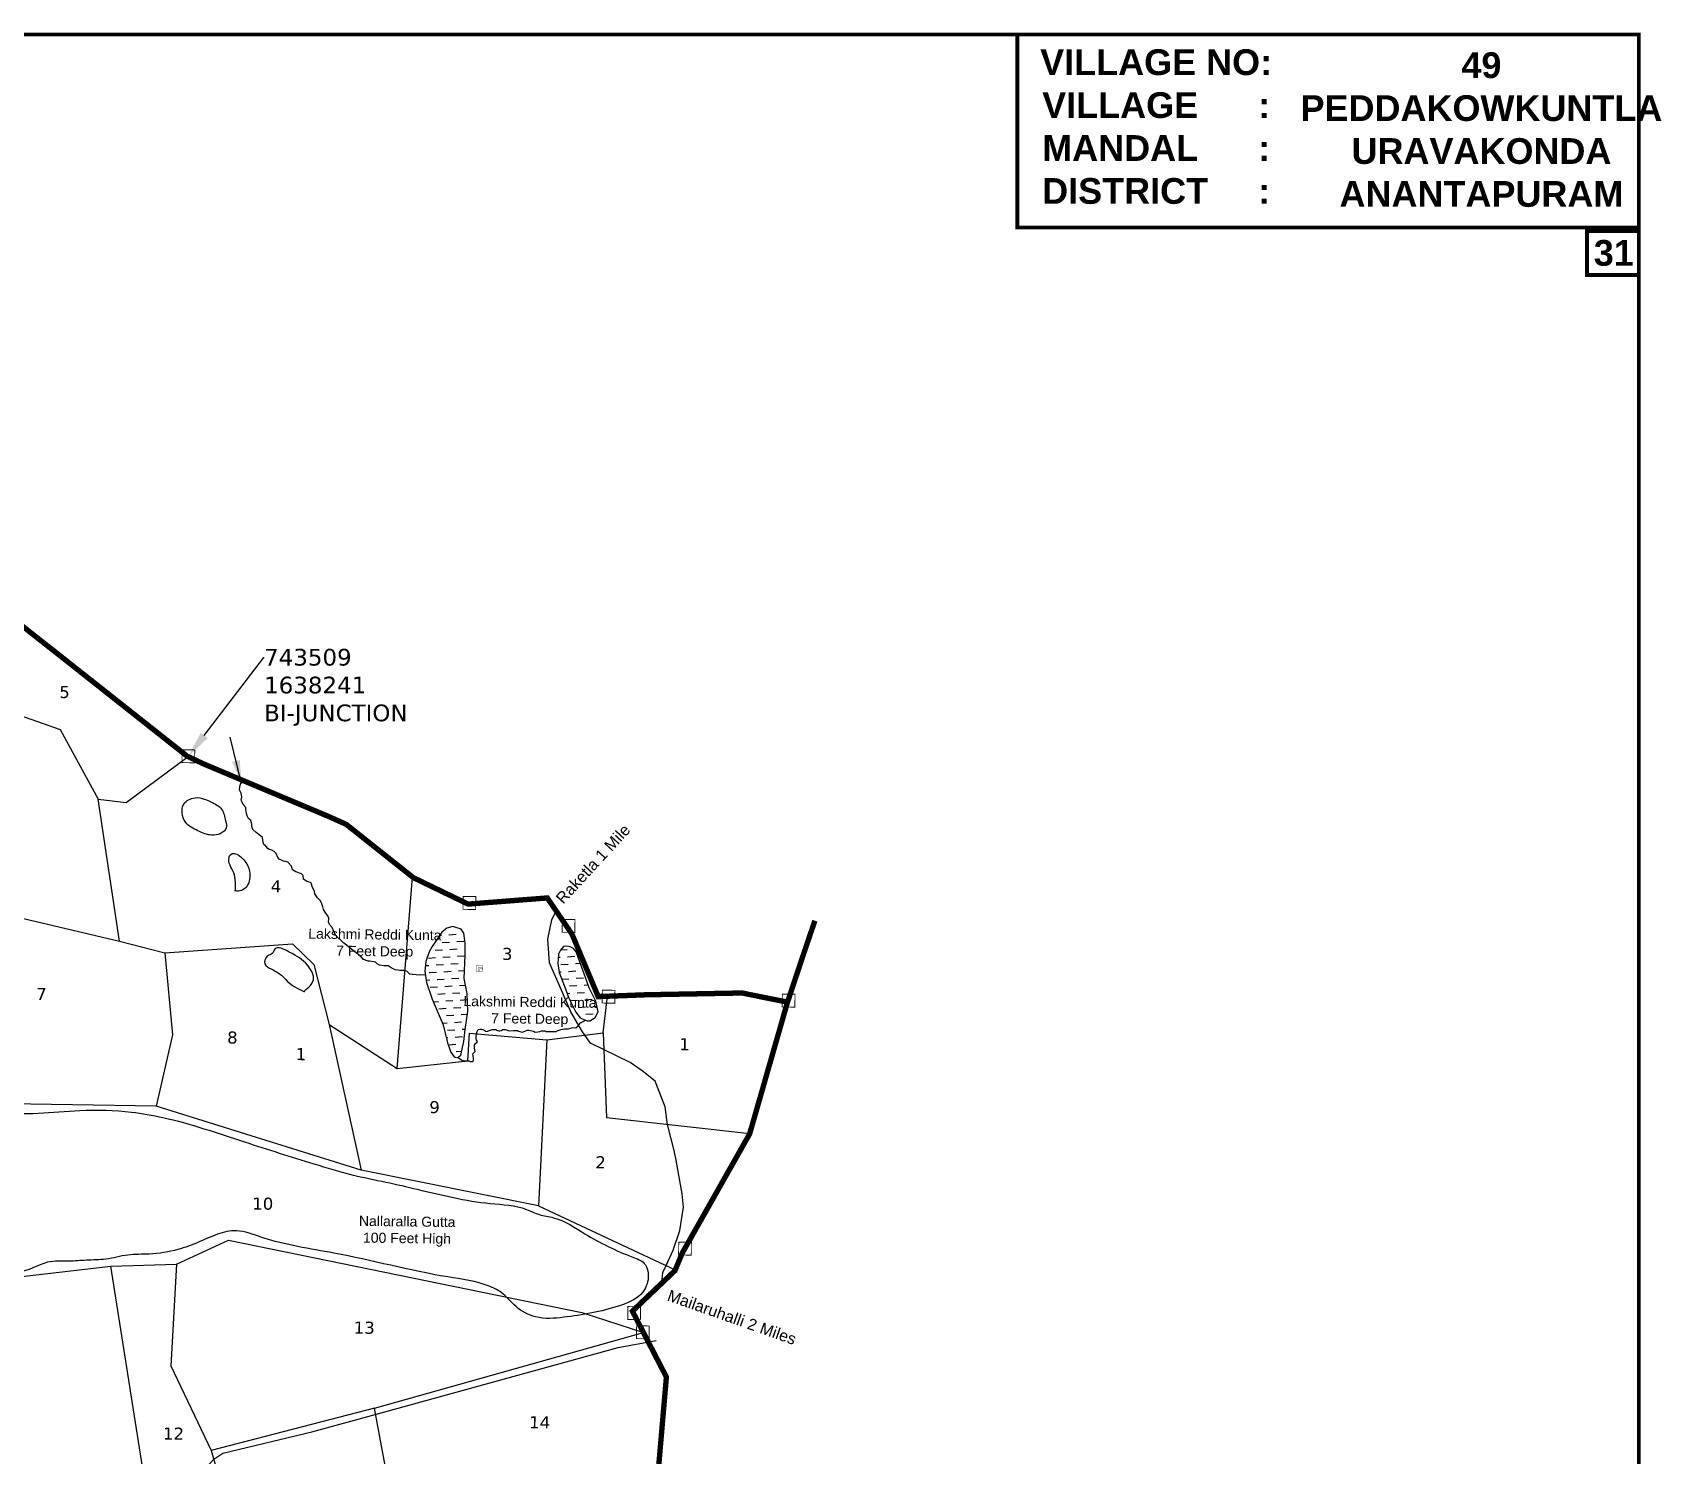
# Model space of a CAD drawing. Header units: inches. Extents: x 734614 to 745725, y 1633794 to 1639309.
# Drawn here: x 743289 to 745725, y 1637180 to 1639309 of the extents above; entities that cross this region are included whole.
import ezdxf
from ezdxf import colors
from ezdxf.entities.mleader import LeaderData, LeaderLine
from ezdxf.enums import TextEntityAlignment as Align
from ezdxf.math import Vec2, Vec3

# ---------------------------------------------------------------- set-up
doc = ezdxf.new("R2010")
doc.units = ezdxf.units.IN
doc.header["$MEASUREMENT"] = 0
doc.linetypes.add('ACAD_ISO02W100', pattern=[15, 12, -3])
for name, color, linetype in [('FOOT PATH', 222, 'Continuous'), ('HILL', 223, 'Continuous'), ('PLOT', 7, 'Continuous'), ('PLOT NO', 7, 'Continuous'), ('SQUARE TANKS', 230, 'Continuous'), ('STRUCTURE', 5, 'Continuous'), ('tank', 4, 'Continuous'), ('TANKS-STREAM', 4, 'Continuous'), ('VILLAGE BOUNDRY', 5, 'Continuous'), ('VILLAGE STONES', 240, 'Continuous'), ('VILLAGE STONES @ 1', 240, 'Continuous')]:
    doc.layers.add(name, color=color, linetype=linetype)
doc.styles.get("Standard").update_dxf_attribs({"font": 'verdana_0.ttf'})
doc.dimstyles.get("Standard").update_dxf_attribs({"dimtxt": 0.18, "dimasz": 35, "dimexe": 0.18, "dimexo": 0.0625, "dimgap": 0.09, "dimtad": 0, "dimtih": 1, "dimtoh": 1, "dimdec": 4, "dimzin": 0, "dimdsep": 46, "dimtxsty": 'Standard', "dimcen": 0.09, "dimadec": 0, "dimazin": 0, "dimtfac": 1, "dimtdec": 4, "dimtofl": 0, "dimtmove": 0, "dimatfit": 3, "dimfxl": 0, "dimtolj": 1, "dimtzin": 0, "dimarcsym": 0})

msp = doc.modelspace()

# ---------------------------------------------------------------- hatches: boundary and pattern name
at = {"layer": 'tank'}
h = msp.add_hatch(dxfattribs=at)
h.set_pattern_fill('DASH', color=256, scale=87.578474, angle=3.5405362, style=0)
h.paths.add_polyline_path([(743925.4, 1637775.8), (743929.6, 1637778.6), (743934.1, 1637799.1), (743936, 1637816.9), (743940, 1637844), (743939.1, 1637870.3), (743938.5, 1637873.5), (743934.5, 1637893.3), (743936, 1637928.1), (743936.2, 1637946.4), (743933.9, 1637961.1), (743929.8, 1637967.2), (743917.6, 1637971.3), (743908.5, 1637968.9), (743901.2, 1637962.8), (743886.5, 1637941.4), (743882, 1637933.4), (743877.2, 1637919), (743875.5, 1637904.6), (743878.2, 1637887.5), (743886.5, 1637862.3), (743903, 1637824.3), (743909.5, 1637796.9), (743914.3, 1637783.3), (743919.3, 1637776.2), (743923.1, 1637775)])
h = msp.add_hatch(dxfattribs=at)
h.set_pattern_fill('DASH', color=256, scale=87.578474, angle=3.5405362, style=0)
h.paths.add_polyline_path([(744122.2, 1637830), (744130.3, 1637835.1), (744134.7, 1637843.3), (744131.4, 1637859.3), (744121.3, 1637879.5), (744113.7, 1637900.5), (744102.1, 1637933.2), (744097.9, 1637938.5), (744093, 1637940.7), (744087.9, 1637941.6), (744082.8, 1637941.5), (744078.3, 1637935.8), (744075.8, 1637929.7), (744074.8, 1637915.8), (744076.7, 1637902.6), (744086.4, 1637876.6), (744091, 1637863.8), (744101.3, 1637842.9), (744107.8, 1637834.4), (744114.6, 1637831.7), (744118.2, 1637830.1)])

# ---------------------------------------------------------------- linework, layer by layer
at = {"layer": 'FOOT PATH'}
msp.add_lwpolyline([(743227.7, 1636699.8), (743237.3, 1636756.7), (743239.1, 1636777.5), (743254, 1636822), (743272.6, 1636884.8), (743274.7, 1636897.5), (743285.4, 1636916.6), (743308.1, 1636941.8), (743346.6, 1636967.1), (743375.8, 1636987.1), (743410.1, 1637010.8), (743445.6, 1637044.7), (743504, 1637112.5), (743560, 1637174.3), (743573.6, 1637183.4), (743706.7, 1637215.2), (743801.5, 1637241.3), (744164.9, 1637341.5), (744221.5, 1637351.7)], dxfattribs=at)
at = {"layer": 'HILL'}
for points in [[(743569.8, 1638109.7), (743578.8, 1638119), (743577.8, 1638129.2), (743571.8, 1638146.7), (743555.8, 1638157.6), (743529, 1638163.4), (743514.4, 1638152.8), (743512.8, 1638141.4), (743518, 1638126.8), (743536.3, 1638114.4), (743557.3, 1638107.9), (743569.8, 1638109.7)], [(743592.1, 1638024.1), (743589.8, 1638051.6), (743582.8, 1638074.4), (743585, 1638078.6), (743610.4, 1638063), (743613.7, 1638044.5), (743611.2, 1638033.8), (743597, 1638024.2), (743591.7, 1638024.5)], [(743695.6, 1637874.9), (743709, 1637891.2), (743700.1, 1637913.5), (743672.7, 1637933), (743651.4, 1637937.1), (743647.5, 1637930.6), (743640.5, 1637927.1), (743636.3, 1637915.5), (743646.7, 1637907.2), (743661.2, 1637898.3), (743685.5, 1637878.4), (743695.6, 1637874.9), (743695.5, 1637875)], [(743162, 1637601), (743170.1, 1637629.1), (743175.5, 1637656.1), (743186.8, 1637685), (743211.4, 1637695.2), (743235.8, 1637693.3), (743359.6, 1637695.9), (743437.1, 1637693.4), (743484, 1637685.4), (743605.9, 1637648.9), (743709.9, 1637616.1), (743766.5, 1637599.8), (743817.6, 1637588.7), (743864.4, 1637578), (743973.5, 1637556.8), (744027.9, 1637547.9), (744046.8, 1637540.3), (744068.1, 1637535.4), (744115.1, 1637511.5), (744186.8, 1637476.5), (744203.9, 1637467.2), (744209.4, 1637442.7), (744198.6, 1637420.7), (744166.6, 1637403.7), (744083.3, 1637386.5), (744041.4, 1637387), (744012.1, 1637402.5), (743989.1, 1637424.1), (743972.1, 1637432.9), (743909.9, 1637446.9), (743739.8, 1637482.5), (743631.7, 1637506.1), (743593.8, 1637515.9), (743538.1, 1637499.2), (743506.5, 1637488), (743463.6, 1637481.1), (743431.4, 1637479.6), (743398.7, 1637473.5), (743369.6, 1637471.9), (743343.5, 1637470.3), (743311.3, 1637468.8), (743268.6, 1637454.9), (743218.6, 1637497.9), (743198.1, 1637518.4), (743173, 1637552.1), (743161.7, 1637577.4), (743161.8, 1637601)]]:
    msp.add_spline(points, degree=3, dxfattribs=at)
at = {"layer": 'PLOT'}
for points in [[(743154.3, 1638327.9), (743330.2, 1638265.7), (743387.3, 1638161.9), (743429, 1638156.8), (743521.6, 1638225.3)], [(743112.7, 1638021.3), (743418.8, 1637949.1), (743387.3, 1638161.9)], [(743418.8, 1637949.1), (743486.9, 1637931.7), (743677.9, 1637945.2), (743709.6, 1637914.4), (743732.8, 1637824.6), (743834.3, 1637758.6), (743857.4, 1638045.1)], [(744045.8, 1637553.1), (743780.3, 1637606.6), (743473.8, 1637702.4), (743222.9, 1637706.3), (743134.9, 1637803.7), (743126.8, 1637917.4), (743115.4, 1637930.4), (743104.3, 1638022.1)], [(743486.9, 1637931.7), (743498.1, 1637809.3)], [(743834.3, 1637758.6), (743939.8, 1637770.1), (743942.7, 1637811.6), (744057.9, 1637801.5), (744142.3, 1637812.1), (744148.6, 1637866.8)], [(743732.8, 1637824.6), (743780.3, 1637606.6)], [(744142.3, 1637812.1), (744147.4, 1637685.2), (744361.6, 1637661.6)], [(743498.1, 1637809.3), (743473.8, 1637702.4)], [(744057.9, 1637801.5), (744045.8, 1637553.1), (744250.1, 1637457.4)], [(743185.2, 1637602.8), (743272.8, 1637447.6), (743406.1, 1637463.1), (743504.3, 1637466.2), (743582.1, 1637502.1), (744110.2, 1637393.7), (744202.6, 1637363.7)], [(743213.5, 1636901.7), (743227.7, 1636899), (743324.1, 1636906.9), (743329.9, 1636932.7), (743377.4, 1636935.1), (743380.8, 1637038.1), (743462.2, 1637105.9), (743406.1, 1637463.1)], [(743504.3, 1637466.2), (743495.6, 1637313.8), (743556.1, 1637187.3), (743589.9, 1637070.5), (743613.6, 1636952.2), (743560.3, 1636943.7), (743377.4, 1636935.1)], [(743613.6, 1636952.2), (743792.9, 1636984), (743848.9, 1636990.4), (743800.6, 1637250.7), (744202.6, 1637363.7)], [(743800.6, 1637250.7), (743556.1, 1637187.3)]]:
    msp.add_lwpolyline(points, dxfattribs=at)
at = {"layer": 'PLOT NO', "color": 6}
msp.add_lwpolyline([(744230.3, 1637437.8), (744231.6, 1637453.7), (744236.4, 1637463.9), (744247.2, 1637487), (744256.9, 1637516.6), (744262.7, 1637551.3), (744260.5, 1637571.2), (744251.3, 1637621.6), (744248.6, 1637635.8), (744238.7, 1637675.1), (744235, 1637701.5), (744229.8, 1637715.2), (744220.3, 1637739.9), (744200.5, 1637755.3), (744182.5, 1637767.5), (744123.6, 1637796.5), (744111.2, 1637813.5), (744093.8, 1637843.7), (744079.9, 1637875.8), (744062.1, 1637917), (744059.6, 1637952.2), (744065.4, 1637981.3), (744072, 1637994.5)], dxfattribs=at)
at = {"layer": 'SQUARE TANKS', "const_width": 0.505}
for points in [[(743953, 1637913.1), (743961.7, 1637913), (743961.6, 1637903.7), (743952.9, 1637903.8)], [(743956.1, 1637910.2), (743961.7, 1637910.1), (743961.6, 1637903.7), (743956, 1637903.8)], [(743958.1, 1637907.7), (743961.6, 1637907.7), (743961.6, 1637903.7), (743958, 1637903.8)]]:
    msp.add_lwpolyline(points, close=True, dxfattribs=at)
at = {"layer": 'STRUCTURE', "color": 5, "const_width": 5.82}
for points in [[(734616.5, 1639305.7), (745691.2, 1639305.7), (745691.2, 1633796.6), (734616.5, 1633799.2)], [(745691.2, 1639305.7), (744761.7, 1639305.7), (744761.7, 1639017), (745691.2, 1639017)], [(745691.2, 1639011.6), (745613.5, 1639011.6), (745613.5, 1638945.8), (745691.2, 1638945.8)]]:
    msp.add_lwpolyline(points, close=True, dxfattribs=at)
at = {"layer": 'TANKS-STREAM'}
for points in [[(743876.4, 1637898.8), (743868.2, 1637898.4), (743857.2, 1637899.4), (743853.3, 1637899.7), (743849.3, 1637903.8), (743844.4, 1637905.1), (743838.5, 1637905.1), (743835.3, 1637905.7), (743831.5, 1637906.3), (743825.5, 1637909.3), (743820.8, 1637912.4), (743817.1, 1637912.5), (743814.7, 1637912.5), (743808.1, 1637913.4), (743804.2, 1637915.2), (743802, 1637917.9), (743799.2, 1637918.2), (743793.1, 1637919.1), (743791.1, 1637919.5), (743783.7, 1637922), (743780.4, 1637925.8), (743754.1, 1637946.8), (743742.3, 1637958.3), (743737, 1637969.8), (743733.1, 1637974), (743731.8, 1637978.3), (743731.9, 1637982.1), (743732, 1637984.1), (743730.2, 1637987.5), (743727.7, 1637991.1), (743724.3, 1637996.4), (743723.3, 1638000.7), (743721.6, 1638005.2), (743719.8, 1638009.7), (743715, 1638014), (743711, 1638020), (743710.7, 1638023.9), (743707.8, 1638029.7), (743705.7, 1638035.8), (743704.5, 1638036.8), (743699.2, 1638038.3), (743694.4, 1638042.2), (743693.9, 1638047.3), (743691.4, 1638050.1), (743682.9, 1638052.8), (743677.6, 1638056), (743676.5, 1638061.3), (743670.9, 1638067.4), (743667.1, 1638068.4), (743664.2, 1638068.8), (743661.3, 1638070.5), (743657.8, 1638071.9), (743655.6, 1638074.4), (743653.5, 1638080.5), (743650.1, 1638083.2), (743646.7, 1638085.2), (743643.1, 1638086.4), (743641.1, 1638087.9), (743637.9, 1638091.2), (743635, 1638093.9), (743633.9, 1638097.1), (743633.1, 1638104.2), (743627.3, 1638108.7), (743623.6, 1638111.7), (743618.5, 1638116.3), (743617.1, 1638120.7), (743617.1, 1638124.3), (743615.3, 1638130), (743611.9, 1638132.7), (743610.1, 1638136.7), (743608.8, 1638140.1), (743607.8, 1638146.1), (743608.2, 1638149.2), (743604.2, 1638153.6), (743602.3, 1638157.3), (743601, 1638160.1), (743601.4, 1638162.8), (743601.9, 1638165.3), (743600.9, 1638170.9), (743598.4, 1638175.5), (743598.8, 1638180.7), (743600, 1638184.1), (743600.9, 1638187), (743601.6, 1638189.8), (743603.3, 1638191.4)], [(743925.4, 1637775.8), (743929.6, 1637778.6), (743934.1, 1637799.1), (743936, 1637816.9), (743940, 1637844), (743939.1, 1637870.3), (743938.5, 1637873.5), (743934.5, 1637893.3), (743936, 1637928.1), (743936.2, 1637946.4), (743933.9, 1637961.1), (743929.8, 1637967.2), (743917.6, 1637971.3), (743908.5, 1637968.9), (743901.2, 1637962.8), (743886.5, 1637941.4), (743882, 1637933.4), (743877.2, 1637919), (743875.5, 1637904.6), (743878.2, 1637887.5), (743886.5, 1637862.3), (743903, 1637824.3), (743909.5, 1637796.9), (743914.3, 1637783.3), (743919.3, 1637776.2), (743923.1, 1637775), (743925.4, 1637775.8)], [(744122.2, 1637830), (744130.3, 1637835.1), (744134.7, 1637843.3), (744131.4, 1637859.3), (744121.3, 1637879.5), (744113.7, 1637900.5), (744102.1, 1637933.2), (744097.9, 1637938.5), (744093, 1637940.7), (744087.9, 1637941.6), (744082.8, 1637941.5), (744078.3, 1637935.8), (744075.8, 1637929.7), (744074.8, 1637915.8), (744076.7, 1637902.6), (744086.4, 1637876.6), (744091, 1637863.8), (744101.3, 1637842.9), (744107.8, 1637834.4), (744114.6, 1637831.7), (744118.2, 1637830.1), (744122.2, 1637830)], [(743924.9, 1637775.2), (743929, 1637772.5), (743930.9, 1637771), (743933.4, 1637770.9), (743937.6, 1637770), (743941.3, 1637770), (743943.3, 1637769.3), (743946.7, 1637769.3), (743947.5, 1637769.4), (743948.4, 1637771), (743948.5, 1637772.4), (743948.6, 1637774.4), (743947.7, 1637777.5), (743947.4, 1637780.5), (743949.6, 1637782.5), (743950.8, 1637784.1), (743950, 1637789.3), (743950.1, 1637794.2), (743952, 1637796.8), (743953.3, 1637797.8), (743954.4, 1637799.2), (743953, 1637800.9), (743952.2, 1637803.5), (743952.3, 1637805.8), (743953, 1637811), (743954, 1637814.3), (743954.8, 1637816.1), (743955.6, 1637817), (743958.6, 1637817.8), (743960.5, 1637817.7), (743962.2, 1637816.9), (743965.2, 1637815.7), (743966.1, 1637814.5), (743967.2, 1637814.3), (743969.7, 1637814.4), (743971.9, 1637815.6), (743976.5, 1637817.2), (743981.6, 1637816.9), (743982.9, 1637816.3), (743984.4, 1637815.4), (743986.1, 1637815.1), (743987.8, 1637815.1), (743989.9, 1637815.6), (743992.4, 1637817.1), (743995.6, 1637817), (743998.6, 1637816.1), (744000.2, 1637815.4), (744002.6, 1637815.3), (744008.2, 1637815.5), (744009.1, 1637815.8), (744014.2, 1637815.5), (744015.9, 1637814.4), (744021.2, 1637813.3), (744024.1, 1637814), (744027.6, 1637815.4), (744029.3, 1637816.3), (744031.3, 1637816.3), (744038.4, 1637814.6), (744040.6, 1637813.1), (744044.4, 1637813.8), (744047.4, 1637814.2), (744050.2, 1637814.9), (744052.4, 1637815.2), (744055.6, 1637815.1), (744056.9, 1637814), (744062.8, 1637814), (744069.4, 1637814.1), (744072.3, 1637814), (744075.2, 1637815.6), (744079.6, 1637816.9), (744084.3, 1637818.3), (744087.1, 1637818.3), (744090.6, 1637818.1), (744094.1, 1637819), (744095.2, 1637819.7), (744097.3, 1637820), (744101.3, 1637819.7), (744105.1, 1637822.7), (744108.5, 1637826.9), (744114.2, 1637829.9), (744115.6, 1637831.1), (744116.6, 1637831.5)]]:
    msp.add_lwpolyline(points, dxfattribs=at)
msp.add_spline([(744244.4, 1636553.5), (744238.9, 1636550.6), (744231.7, 1636553.2), (744221.3, 1636551.3), (744213.6, 1636554), (744199.8, 1636550.1), (744194.4, 1636552.8), (744183.7, 1636549), (744172, 1636551.5), (744167.6, 1636547), (744155.6, 1636549.6), (744143.1, 1636546.4), (744131.1, 1636549.6), (744121.5, 1636545), (744109.5, 1636547.2), (744098.4, 1636543.5), (744086.3, 1636545), (744077.5, 1636541), (744062, 1636540.7), (744050.5, 1636535.2), (744037.7, 1636534.8), (744033.5, 1636531.3), (744022, 1636531), (744014.1, 1636525.9), (744008.3, 1636526.8), (743999.2, 1636522.1), (743989, 1636522.8), (743981.1, 1636518.8), (743970.2, 1636520.4), (743960.1, 1636516.6), (743949.9, 1636516.9), (743941.2, 1636513.6), (743930.3, 1636514.8), (743922.1, 1636512.2), (743915.6, 1636512.9), (743885.8, 1636509.5), (743880.4, 1636506.7), (743871.4, 1636507.9), (743863.6, 1636503.5), (743856.3, 1636505.6), (743846.4, 1636501.1), (743836.9, 1636503.7), (743825.9, 1636499), (743813.8, 1636500.7), (743802.5, 1636496.3), (743793.9, 1636498.8), (743787.7, 1636497), (743780.2, 1636497.9), (743771, 1636501.9), (743762.7, 1636500.1), (743748.7, 1636506.8), (743738.6, 1636505.9), (743725.3, 1636511.7), (743720, 1636510.3), (743704.2, 1636515.5), (743694.4, 1636513.2), (743684.7, 1636516.3), (743675.5, 1636514.3), (743663.7, 1636515.9), (743655.9, 1636512.9), (743625.3, 1636510.3), (743616.6, 1636511.9), (743609.7, 1636508.9), (743601.2, 1636511.9), (743592.8, 1636510.8), (743582.9, 1636514.5), (743574.9, 1636513.9), (743563.6, 1636517.6), (743547.5, 1636516.3), (743536.5, 1636521), (743523.4, 1636517.3), (743513.7, 1636522.6), (743503.3, 1636520.9), (743493.3, 1636524.6), (743485.3, 1636523.1), (743477.7, 1636525.6), (743449.8, 1636523.4), (743439.6, 1636522.4), (743434.5, 1636517.8), (743425.7, 1636517.7), (743421.8, 1636512.9), (743412.3, 1636509.5), (743411.7, 1636504.2), (743401.5, 1636500.8), (743396.7, 1636492.9), (743387.8, 1636490.3), (743379.1, 1636490.4), (743373.8, 1636485.7), (743363.8, 1636484.8), (743355.5, 1636482.4), (743339.7, 1636482), (743331.7, 1636477.4), (743321.7, 1636475.8), (743311, 1636471.6), (743302.8, 1636473.9), (743294.1, 1636471), (743283, 1636473), (743271.1, 1636471.3), (743267, 1636468.8), (743254, 1636471.7), (743246, 1636467), (743236.1, 1636467.9), (743230.2, 1636464.9), (743222.2, 1636466.1), (743216.9, 1636464.6), (743211.3, 1636468.2), (743199.9, 1636464.3), (743191.7, 1636465.7), (743179.4, 1636463.8), (743164.8, 1636464.1), (743153.2, 1636462), (743143.7, 1636464.1), (743135.6, 1636458.6), (743133.7, 1636450.5), (743121.8, 1636444.3), (743116.1, 1636442.6), (743108.4, 1636437), (743096.9, 1636435.5), (743092.8, 1636434.1), (743081.9, 1636434.9), (743077.6, 1636437.1), (743067.6, 1636437.3), (743062.2, 1636443.5), (743051.9, 1636446.7), (743040, 1636453.9), (743023.1, 1636466.6), (743015.4, 1636474), (743012.4, 1636477.2), (743008.3, 1636483.8), (743000.1, 1636486.8), (742999.2, 1636492.3), (742993.5, 1636497.9), (742986.9, 1636503.4), (742983.3, 1636510.9), (742965.2, 1636530.1), (742952.8, 1636537.3), (742948.6, 1636539.3), (742945.3, 1636545.4), (742940.7, 1636548.8), (742939.4, 1636555.1), (742941.9, 1636560), (742947.4, 1636569.2), (742948.9, 1636579.8), (742947.5, 1636585.2), (742942.6, 1636594.4), (742936.8, 1636600.9), (742931.1, 1636609), (742925.4, 1636616.9), (742919.8, 1636623), (742911.8, 1636629.8), (742903.2, 1636630.7), (742897.9, 1636634.6), (742881.2, 1636643.6), (742873.8, 1636651.3), (742862.9, 1636656), (742857.6, 1636660.8), (742850, 1636663.1), (742843.9, 1636668), (742836.5, 1636672.7), (742825.7, 1636678.5), (742820.7, 1636683.3), (742806.8, 1636686.9), (742800.6, 1636695.3), (742793.3, 1636696.2), (742785.3, 1636705.4), (742777.4, 1636709), (742774.4, 1636715.1), (742765.6, 1636720.4), (742763.2, 1636729.8), (742759.2, 1636732.1), (742757.8, 1636741.6), (742754.4, 1636746.6), (742754.5, 1636760.5), (742747.9, 1636768.4), (742747, 1636781.2), (742742.8, 1636790.9), (742743.2, 1636797.4), (742739.8, 1636803), (742738.8, 1636814.3), (742734.6, 1636821.5), (742734.7, 1636833.1), (742730.1, 1636837.1), (742729.5, 1636849), (742730.4, 1636869.7), (742732, 1636876.1), (742734, 1636879.5), (742734.2, 1636885.9), (742739.7, 1636894.6), (742742.2, 1636903.6), (742746.6, 1636910.9), (742746.3, 1636921.1), (742750.5, 1636928.1), (742753.5, 1636940.5), (742759, 1636950.1), (742759.6, 1636955.6), (742767, 1636964.4), (742774.7, 1636978), (742780.2, 1636985.8), (742783.7, 1636994.1), (742790.2, 1637004.8), (742794, 1637011), (742795.1, 1637020), (742801.9, 1637027.4), (742802.7, 1637034.7), (742808.1, 1637043), (742807.7, 1637048.8), (742810.7, 1637058.2), (742808.4, 1637071.6), (742812.3, 1637081.6), (742805.6, 1637091.1), (742808.5, 1637102), (742805.2, 1637115), (742805.5, 1637122), (742801.4, 1637134.3), (742801.7, 1637142.5), (742799.7, 1637154.5), (742793.3, 1637165.4), (742795.4, 1637178.5), (742791.5, 1637186.1), (742793.3, 1637201.9), (742783.9, 1637215.5), (742784.8, 1637227), (742777.2, 1637243.3), (742777.1, 1637259.7), (742771.7, 1637272.1), (742774.7, 1637282.9), (742768.4, 1637299.6), (742768.5, 1637308.8), (742767.2, 1637321.4), (742770.4, 1637327.8), (742766.5, 1637343), (742768.3, 1637354.7), (742763.2, 1637367.8), (742766.1, 1637377.9), (742761, 1637385.6), (742763.5, 1637394.9), (742758.8, 1637403.9), (742763.3, 1637418.9), (742762.7, 1637446), (742763.7, 1637457.6), (742767.1, 1637467.8), (742764.9, 1637477.9), (742768.4, 1637486.7), (742765.6, 1637500.6), (742769, 1637512.8), (742766.7, 1637528.9), (742772.6, 1637538.7), (742772.2, 1637552.8), (742779.6, 1637564.2), (742781.4, 1637573), (742788.3, 1637580.3), (742789.6, 1637588.7), (742798.8, 1637600.3), (742803.1, 1637606.3), (742804.4, 1637615.2), (742812.3, 1637625.7), (742813.1, 1637633.8), (742818.3, 1637643.7), (742818.1, 1637654.1), (742820.7, 1637663), (742823.6, 1637675.7), (742822.1, 1637680.3), (742825.5, 1637694.5), (742822, 1637705.6), (742825.2, 1637720.1), (742821.7, 1637729.4), (742825.1, 1637742.6), (742818.5, 1637763.2), (742816.5, 1637775.7), (742793.5, 1637798.4), (742785.6, 1637802.1), (742785.4, 1637807.8), (742781.8, 1637814.8), (742780.3, 1637819.7), (742776.6, 1637826.6), (742775.9, 1637834.9), (742766.9, 1637844.7), (742766.1, 1637849.9), (742761.1, 1637853.8), (742760.5, 1637860.3), (742755, 1637868.7), (742754.4, 1637878.1), (742746.1, 1637889.6), (742744.5, 1637898.4), (742733.5, 1637909.9), (742733.6, 1637918.3), (742726.8, 1637929.8), (742725.9, 1637937.3), (742720.6, 1637944.3), (742720.6, 1637953.8), (742716.4, 1637963.8), (742718.2, 1637971.9), (742721.4, 1637979.3), (742722.8, 1637986.3), (742727.2, 1637995.6), (742726.5, 1638002.5), (742728.8, 1638020.1), (742738.2, 1638033.4), (742740.3, 1638047.7), (742747.3, 1638059.4), (742746.4, 1638067.4), (742755, 1638078.5), (742754.5, 1638095.7), (742760.2, 1638106.6), (742758.3, 1638115.1), (742770, 1638138.7), (742769.8, 1638149.3), (742777.4, 1638156.2), (742778.3, 1638173.4), (742786.2, 1638182.1), (742785.7, 1638197.2), (742782.5, 1638205.3), (742784.6, 1638223.6), (742774.2, 1638237.1), (742774.6, 1638251.2), (742769.1, 1638262.9), (742771.8, 1638275.8), (742763.5, 1638291.2), (742763.2, 1638308.6), (742757.7, 1638316.1), (742756.9, 1638327.6), (742747.3, 1638337.3), (742746.9, 1638349.8), (742736.5, 1638359.2), (742734.2, 1638367.9), (742719.8, 1638378), (742714.7, 1638385.9), (742707.5, 1638393.7), (742700.7, 1638422.8)], degree=3, dxfattribs=at)
at = {"layer": 'VILLAGE BOUNDRY', "linetype": 'ACAD_ISO02W100', "ltscale": 2, "const_width": 8}
for points in [[(743239.6, 1638447.6), (743336.7, 1638371.1), (743520.2, 1638226), (743544.4, 1638214.6), (743733.4, 1638135.1), (743758.2, 1638123.9), (743858.6, 1638044.2), (743940.3, 1638004.7), (744058.8, 1638013.9), (744095.8, 1637959.6), (744134.9, 1637866.3), (744205.5, 1637869), (744350, 1637871.7), (744418, 1637858), (744446.8, 1637944.1), (744459, 1637979.9)], [(744418, 1637858), (744361.4, 1637660.9), (744260.9, 1637483.1), (744249.6, 1637456.2), (744186.1, 1637395.7), (744236.9, 1637297.1), (744217.5, 1637072.3)]]:
    msp.add_lwpolyline(points, dxfattribs=at)
at = {"layer": 'VILLAGE STONES', "const_width": 1.35}
for points in [[(743512.6, 1638235.6), (743531.6, 1638235.3), (743531.3, 1638216.1), (743512.4, 1638216.4)], [(743932.9, 1638016.1), (743951.9, 1638015.9), (743951.6, 1637996.6), (743932.7, 1637996.9)], [(744081.3, 1637981.8), (744100.2, 1637981.5), (744100, 1637962.3), (744081.1, 1637962.5)], [(744141.1, 1637875.9), (744160, 1637875.7), (744159.8, 1637856.4), (744140.8, 1637856.7)], [(744410.3, 1637870.1), (744429.3, 1637869.8), (744429, 1637850.6), (744410.1, 1637850.8)], [(744255.4, 1637499), (744274.3, 1637498.8), (744274.1, 1637479.5), (744255.1, 1637479.8)], [(744179.4, 1637402.5), (744198.3, 1637402.3), (744198, 1637383), (744179.1, 1637383.3)], [(744192.4, 1637373.8), (744211.3, 1637373.5), (744211.1, 1637354.3), (744192.2, 1637354.6)]]:
    msp.add_lwpolyline(points, close=True, dxfattribs=at)

# ---------------------------------------------------------------- texts
at = {"layer": 'PLOT NO'}
for s, p in [('5', (743336.9, 1638322)), ('4', (743653.1, 1638031.3)), ('3', (743998.9, 1637930.2)), ('7', (743302.2, 1637870.2)), ('8', (743587.9, 1637805.1)), ('1', (743690.3, 1637780.2)), ('1', (744264.1, 1637795.1)), ('9', (743890.2, 1637701)), ('2', (744138.5, 1637618.4)), ('10', (743633.3, 1637556.6)), ('13', (743785.1, 1637371)), ('14', (744047.4, 1637229.3)), ('12', (743499.9, 1637212.5))]:
    msp.add_text(s, height=18, rotation=359.247, dxfattribs=at).set_placement(p, align=Align.MIDDLE_CENTER)
at = {"layer": 'VILLAGE STONES', "color": 1, "char_height": 38.527, "attachment_point": 2}
for s, insert, width in [('{\\fArial|b1|i0|c0|p34;VILLAGE NO:\\PVILLAGE      :\\PMANDAL      :\\PDISTRICT     :}', (744969.3, 1639283.6), 359.898), ('{\\fArial|b1|i0|c0|p34;49\\PPEDDAKOWKUNTLA\\PURAVAKONDA^JANANTAPURAM }', (745455.8, 1639279.1), 632.865)]:
    msp.add_mtext(s, dxfattribs=dict(at, insert=insert, width=width))
at = {"layer": 'VILLAGE STONES', "color": 0, "insert": (745653.7, 1638998.3), "char_height": 38.527, "width": 51.5, "attachment_point": 2}
msp.add_mtext('{\\fArial|b1|i0|c0|p34;\\C6;31}', dxfattribs=at)
at = {"layer": 'VILLAGE STONES', "color": 0, "attachment_point": 2}
for s, insert, char_height, width, rotation in [('\\A1;{\\fArial|b0|i0|c0|p34;Raketla 1 Mile }', (744120.9, 1638070.5), 17, 330.643, 47.4131), ('{\\fArial|b0|i0|c0|p34;Nallaralla Gutta\\P100 Feet High}', (743849.4, 1637537.4), 15, 264.088, 359.247), ('\\A1;{\\fArial|b0|i0|c0|p34;Mailaruhalli 2 Miles}', (744337.7, 1637394.5), 17, 330.643, 340.5726)]:
    msp.add_mtext(s, dxfattribs=dict(at, insert=insert, char_height=char_height, width=width, rotation=rotation))
at = {"layer": 'VILLAGE STONES @ 1', "color": 0, "char_height": 15, "width": 645.11, "attachment_point": 2, "rotation": 359.247}
for insert in [(743801.1, 1637966.8), (744033, 1637865.8)]:
    msp.add_mtext('{\\fArial|b0|i0|c0|p34;Lakshmi Reddi Kunta\\P7 Feet Deep}', dxfattribs=dict(at, insert=insert))

# ---------------------------------------------------------------- leaders
at = {"layer": 'TANKS-STREAM', "color": 5}
msp.add_leader([(743601.5, 1638185), (743584.7, 1638254.5)], dimstyle='Standard', override={"dimgap": 0.09, "dimtad": 0}, dxfattribs=at)
at = {"layer": 'VILLAGE STONES', "color": 6}
ml = msp.add_multileader_mtext('Standard', dxfattribs=at)
ml.set_content('743509\\P1638241\\PBI-JUNCTION', color=6)
ml.set_leader_properties()
ml.build(insert=Vec2(0, 0))
ml.multileader.update_dxf_attribs({"dogleg_length": 0.36, "arrow_head_size": 40})
ctx = ml.context
ctx.base_point, ctx.char_height, ctx.arrow_head_size, ctx.landing_gap_size, ctx.plane_origin = Vec3(743635.2, 1638373.8), 25, 40, 0.09, Vec3(741688.3, 1638495)
notes = []
notes.append((ctx, [(1, (1, 1, 0), (743634.8, 1638373.8), (1, 0), 0.36, [(0, [(743521.6, 1638225.3)], 0, [])])]))
ctx.mtext.insert, ctx.mtext.flow_direction = Vec3(743635.3, 1638386.6), 5
for ctx, leaders in notes:
    for number, flags, end, landing, length, lines in leaders:
        leader = LeaderData()
        leader.index, (leader.has_last_leader_line, leader.has_dogleg_vector, leader.attachment_direction) = number, flags
        leader.last_leader_point, leader.dogleg_vector, leader.dogleg_length = Vec3(end), Vec3(landing), length
        for number, points, colour, breaks in lines:
            line = LeaderLine()
            line.index, line.vertices, line.color, line.breaks = number, Vec3.list(points), colors.encode_raw_color(colour), breaks
            leader.lines.append(line)
        ctx.leaders.append(leader)

doc.saveas('drawing.dxf')
